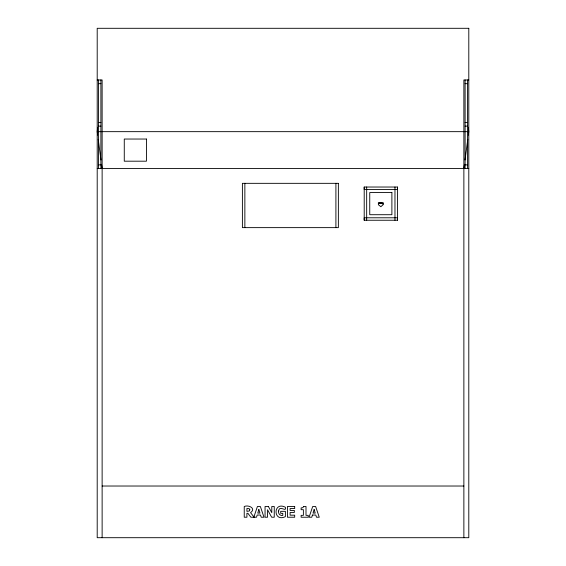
<?xml version="1.0" encoding="UTF-8"?>
<svg xmlns="http://www.w3.org/2000/svg" width="566" height="566" viewBox="0 0 566 566"><rect width="100%" height="100%" fill="white"/><g stroke="black" fill="none" stroke-linecap="round" stroke-linejoin="round"><path stroke-width="0.85" d="M397.431 187.028L397.431 220.245L364.207 220.245L364.207 187.028L397.431 187.028L397.431 189.49L364.207 189.49L364.207 187.028M366.669 220.245L366.669 187.028M97.621 127.279L97.203 131.659L97.663 135.09M463.872 168.569L464.445 164.274M465.019 159.987L467.764 139.385M468.337 135.09L468.797 131.659L468.379 127.279M253.801 517.225L257.424 506.499L260.367 506.499L263.989 517.225L261.216 517.225L260.544 515.032L257.176 515.032L256.504 517.225L250.88 517.225L247.887 513.291L246.918 513.291L246.918 517.225L244.243 517.225L244.243 506.499C248.488 504.532 256.547 508.431 250.554 512.662L254.162 517.225M378.371 203.604L383.14 203.555M97.203 79.976L102.128 79.976L102.128 537.7M468.797 79.976L463.872 79.976L463.872 537.7M98.434 83.669L100.897 83.669M465.103 83.669L467.566 83.669M98.434 122.426L100.897 122.426M465.103 122.426L467.566 122.426M98.434 126.119L100.897 126.119M465.103 126.119L467.566 126.119M98.088 131.659L467.912 131.659M98.434 164.876L100.897 164.876M465.103 164.876L467.566 164.876M97.203 168.569L468.797 168.569M102.128 486.024L463.872 486.024M98.236 139.385L100.981 159.987M101.555 164.274L102.128 168.569M381.59 202.564L381.604 203.569M379.85 202.586L379.864 203.59M467.566 79.976L467.566 168.569M465.103 79.976L465.103 168.569M397.431 220.245L397.431 217.79L364.207 217.79L364.207 220.245M394.969 187.028L394.969 220.245M335.907 183.334L335.907 227.631M244.859 183.334L244.859 227.631M100.897 79.976L100.897 168.569M98.434 79.976L98.434 168.569M278.649 510.985C277.941 513.546 280.163 516.036 282.788 515.449L282.788 513.341L280.701 513.341L280.701 511.331L285.391 511.331L285.391 516.617C272.925 522.729 273.017 500.945 285.349 507.235C287.061 512.888 279.165 504.61 278.649 510.985M249.825 509.782L249.316 510.999L246.918 511.36L246.918 508.473L249.153 508.636L249.825 509.782M303.652 506.464L302.895 507.66L301.126 507.928L301.126 509.683L303.39 509.683L303.39 515.35L301.126 515.35L301.126 517.225L308.215 517.225L308.215 515.35L306.001 515.35L306.001 506.464L303.652 506.464M312.446 515.032L311.774 517.225L309.071 517.225L312.701 506.499L315.637 506.499L319.259 517.225L316.486 517.225L315.821 515.032L312.446 515.032M258.86 509.549L257.763 513.086L259.957 513.086L258.86 509.549M314.13 509.549L313.033 513.086L315.227 513.086L314.13 509.549M383.104 204.68L380.868 206.71L378.385 204.729L378.364 202.6L383.132 202.543L383.104 204.68M468.797 28.3L97.203 28.3L97.203 537.7L468.797 537.7L468.797 28.3M146.424 139.038L124.272 139.038L124.272 161.19L146.424 161.19L146.424 139.038M338.369 183.334L242.397 183.334L242.397 227.631L338.369 227.631L338.369 183.334M391.891 192.56L369.747 192.56L369.747 214.712L391.891 214.712L391.891 192.56M268.369 506.499L265.058 506.499L265.058 517.225L267.52 517.225L267.52 509.747L271.659 517.225L274.255 517.225L274.255 506.499L271.786 506.499L271.786 512.64L268.369 506.499M294.681 506.499L287.429 506.499L287.429 517.225L294.681 517.225L294.681 515.18L290.103 515.18L290.103 512.471L294.32 512.471L294.32 510.426L290.103 510.426L290.103 508.544L294.681 508.544L294.681 506.499"/></g></svg>
